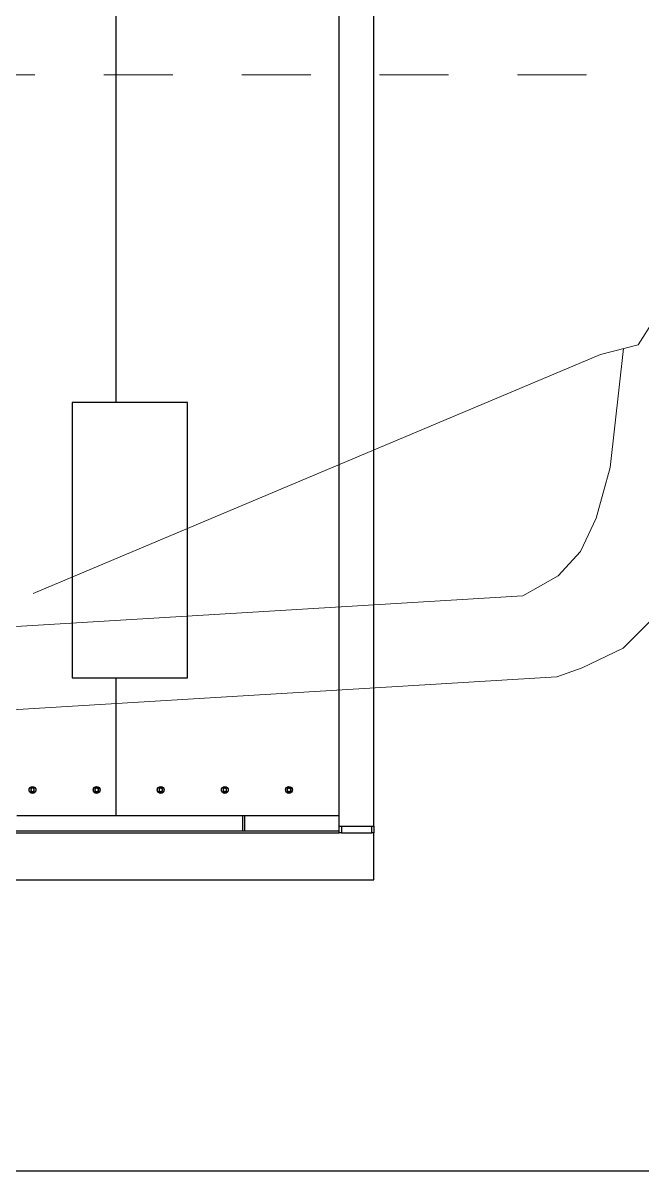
# Model space of a CAD drawing. Header units: metres. Extents: x 1161 to 1456, y 119 to 208.
# Drawn here: x 1170.812 to 1171.71, y 134.158 to 135.825 of the extents above; entities that cross this region are included whole.
import ezdxf

# ---------------------------------------------------------------- set-up
doc = ezdxf.new("R2010")
doc.units = ezdxf.units.M
doc.header["$MEASUREMENT"] = 0
doc.linetypes.add('CENTER2', pattern=[1.125, 0.75, -0.125, 0.125, -0.125])

# ---------------------------------------------------------------- blocks, each defined once
blk = doc.blocks.new('A$C2112393A')
at = {"color": 8}
for p, q in [((100, 2950), (5500, 2950)), ((1214.1, 1834.3), (1381.4, 1834.3))]:
    blk.add_line(p, q, dxfattribs=at)
at = {"color": 8, "linetype": 'Continuous'}
for p, q in [((944, 2527.2), (944, 2522.4)), ((5454, 2527.2), (944, 2527.2)), ((944, 2522.4), (944, 2466.5)), ((944, 2466.5), (944, 2459.3)), ((944, 2459.3), (947, 2459.3)), ((944, 2449.3), (944, 2459.3)), ((991, 2459.3), (947, 2459.3)), ((947, 2459.3), (947, 2449.3)), ((991, 2459.3), (994, 2459.3)), ((991, 2449.3), (991, 2459.3)), ((994, 2459.3), (994, 2449.3)), ((5454, 2459.3), (994, 2459.3)), ((1658, 2456.1), (994, 2456.1)), ((1130.8, 2456.1), (1130.8, 2434.3)), ((1134, 2456.1), (1134, 2434.3)), ((986.8, 2449.3), (944, 2449.3)), ((944, 2449.3), (944, 269.3)), ((991, 2449.3), (947, 2449.3)), ((991, 2449.3), (986.8, 2449.3)), ((994, 2449.3), (991, 2449.3)), ((994, 2449.3), (994, 269.3)), ((994, 2434.3), (996.9, 2434.3)), ((996.9, 2434.3), (998.4, 2434.3)), ((998.4, 2434.3), (1005.1, 2434.3)), ((1005.1, 2434.3), (1008.2, 2434.3)), ((1008.2, 2434.3), (1030.8, 2434.3)), ((1030.8, 2434.3), (1033.9, 2434.3)), ((1033.9, 2434.3), (1040.9, 2434.3)), ((1040.9, 2434.3), (1042.5, 2434.3)), ((1042.5, 2434.3), (1089.5, 2434.3)), ((1089.5, 2434.3), (1091.1, 2434.3)), ((1091.1, 2434.3), (1098.1, 2434.3)), ((1098.1, 2434.3), (1101.2, 2434.3)), ((1101.2, 2434.3), (1123.8, 2434.3)), ((1123.8, 2434.3), (1126.9, 2434.3)), ((1126.9, 2434.3), (1133.9, 2434.3)), ((1133.9, 2434.3), (1135.5, 2434.3)), ((1135.5, 2434.3), (1182.5, 2434.3)), ((1182.5, 2434.3), (1184.1, 2434.3)), ((1184.1, 2434.3), (1191.1, 2434.3)), ((1191.1, 2434.3), (1194.2, 2434.3)), ((1194.2, 2434.3), (1216.8, 2434.3)), ((1216.8, 2434.3), (1219.9, 2434.3)), ((1219.9, 2434.3), (1226.9, 2434.3)), ((1226.9, 2434.3), (1228.5, 2434.3)), ((1228.5, 2434.3), (1275.5, 2434.3)), ((1275.5, 2434.3), (1277.1, 2434.3)), ((1277.1, 2434.3), (1284.1, 2434.3)), ((1284.1, 2434.3), (1287.2, 2434.3)), ((1287.2, 2434.3), (1309.8, 2434.3)), ((1309.8, 2434.3), (1312.9, 2434.3)), ((1312.9, 2434.3), (1316.4, 2434.3)), ((1316.4, 2434.3), (1317.9, 2434.3)), ((1317.9, 2434.3), (1321.2, 2434.3)), ((1317.9, 2234.3), (1317.9, 2434.3)), ((1321.2, 2434.3), (1322.8, 2434.3)), ((1322.8, 2434.3), (1368.9, 2434.3)), ((1368.9, 2434.3), (1370.4, 2434.3)), ((1370.4, 2434.3), (1377.1, 2434.3)), ((1377.1, 2434.3), (1380.2, 2434.3)), ((1380.2, 2434.3), (1402.8, 2434.3)), ((1402.8, 2434.3), (1405.9, 2434.3)), ((1405.9, 2434.3), (1412.9, 2434.3)), ((1412.9, 2434.3), (1414.5, 2434.3)), ((1414.5, 2434.3), (1461.5, 2434.3)), ((1067, 2399.7), (1064.5, 2398.2)), ((1069.5, 2398.2), (1067, 2399.7)), ((1160, 2399.7), (1157.5, 2398.2)), ((1162.5, 2398.2), (1160, 2399.7)), ((1253, 2399.7), (1250.5, 2398.2)), ((1255.5, 2398.2), (1253, 2399.7)), ((1346, 2399.7), (1343.5, 2398.2)), ((1348.5, 2398.2), (1346, 2399.7)), ((1439, 2399.7), (1436.5, 2398.2)), ((1441.5, 2398.2), (1439, 2399.7)), ((1064.5, 2398.2), (1064.5, 2395.4)), ((1064.5, 2395.4), (1067, 2393.9)), ((1067, 2393.9), (1069.5, 2395.4)), ((1069.5, 2395.4), (1069.5, 2398.2)), ((1157.5, 2398.2), (1157.5, 2395.4)), ((1157.5, 2395.4), (1160, 2393.9)), ((1160, 2393.9), (1162.5, 2395.4)), ((1162.5, 2395.4), (1162.5, 2398.2)), ((1250.5, 2398.2), (1250.5, 2395.4)), ((1250.5, 2395.4), (1253, 2393.9)), ((1253, 2393.9), (1255.5, 2395.4)), ((1255.5, 2395.4), (1255.5, 2398.2)), ((1343.5, 2398.2), (1343.5, 2395.4)), ((1343.5, 2395.4), (1346, 2393.9)), ((1346, 2393.9), (1348.5, 2395.4)), ((1348.5, 2395.4), (1348.5, 2398.2)), ((1436.5, 2398.2), (1436.5, 2395.4)), ((1436.5, 2395.4), (1439, 2393.9)), ((1439, 2393.9), (1441.5, 2395.4)), ((1441.5, 2395.4), (1441.5, 2398.2)), ((1215.7, 2234.3), (1214.1, 2234.3)), ((1214.1, 2234.3), (1214.1, 1834.3)), ((1321.8, 2234.3), (1215.7, 2234.3)), ((1329.1, 2234.3), (1321.8, 2234.3)), ((1380.7, 2234.3), (1329.1, 2234.3)), ((1381.4, 2234.3), (1380.7, 2234.3)), ((1381.4, 1834.3), (1381.4, 2234.3)), ((1317.9, 884.3), (1317.9, 1834.3))]:
    blk.add_line(p, q, dxfattribs=at)
at = {"color": 8, "linetype": 'CENTER2', "lineweight": 0}
blk.add_line((235.5, 1359), (5564.5, 1359), dxfattribs=at)
at = {"color": 8, "linetype": 'Continuous', "lineweight": 0}
for points in [[(400, 1359), (415.1, 1581.1), (415.1, 1581.1), (437.6, 1743.8), (472.9, 1991.8), (511.5, 2099.4), (542, 2150.8), (582.2, 2190.9), (641.6, 2219.8), (678.6, 2232.7), (1525.2, 2284), (1525.2, 2284), (1525.2, 2284), (1615, 2284)], [(581.5, 1756.1), (601.3, 1928.9), (621.5, 2002.3), (644.1, 2050.6), (676.3, 2086), (727.9, 2115), (1575.3, 2166.5)], [(515.2, 1359), (515.2, 1361), (524.9, 1666.9), (537.7, 1715.2), (560.3, 1750.6), (615, 1764.8), (1437.8, 2111.8)]]:
    blk.add_lwpolyline(points, dxfattribs=at)
at = {"color": 8, "linetype": 'Continuous'}
for centre, radius in [((1067, 2396.8), 5), ((1067, 2396.8), 4.7), ((1160, 2396.8), 5), ((1160, 2396.8), 4.7), ((1253, 2396.8), 5), ((1253, 2396.8), 4.7), ((1346, 2396.8), 5), ((1346, 2396.8), 4.7), ((1439, 2396.8), 5), ((1439, 2396.8), 4.7)]:
    blk.add_circle(centre, radius, dxfattribs=at)
for centre, start, end in [((1067, 2396.8), 120, 180), ((1067, 2396.8), 180, 240), ((1067, 2396.8), 60, 120), ((1067, 2396.8), 240, 300), ((1067, 2396.8), 0, 60), ((1067, 2396.8), 300, 0), ((1160, 2396.8), 120, 180), ((1160, 2396.8), 180, 240), ((1160, 2396.8), 60, 120), ((1160, 2396.8), 240, 300), ((1160, 2396.8), 0, 60), ((1160, 2396.8), 300, 0), ((1253, 2396.8), 120, 180), ((1253, 2396.8), 180, 240), ((1253, 2396.8), 60, 120), ((1253, 2396.8), 240, 300), ((1253, 2396.8), 0, 60), ((1253, 2396.8), 300, 0), ((1346, 2396.8), 120, 180), ((1346, 2396.8), 180, 240), ((1346, 2396.8), 60, 120), ((1346, 2396.8), 240, 300), ((1346, 2396.8), 0, 60), ((1346, 2396.8), 300, 0), ((1439, 2396.8), 120, 180), ((1439, 2396.8), 180, 240), ((1439, 2396.8), 60, 120), ((1439, 2396.8), 240, 300), ((1439, 2396.8), 0, 60), ((1439, 2396.8), 300, 0)]:
    blk.add_arc(centre, 2.5, start, end, dxfattribs=at)

msp = doc.modelspace()

# ---------------------------------------------------------------- block references
at = {"xscale": 0.001, "yscale": 0.001, "zscale": 0.001, "rotation": 180}
msp.add_blockref('A$C2112393A', (1172.2645, 137.1083), dxfattribs=at)

doc.saveas('drawing.dxf')
